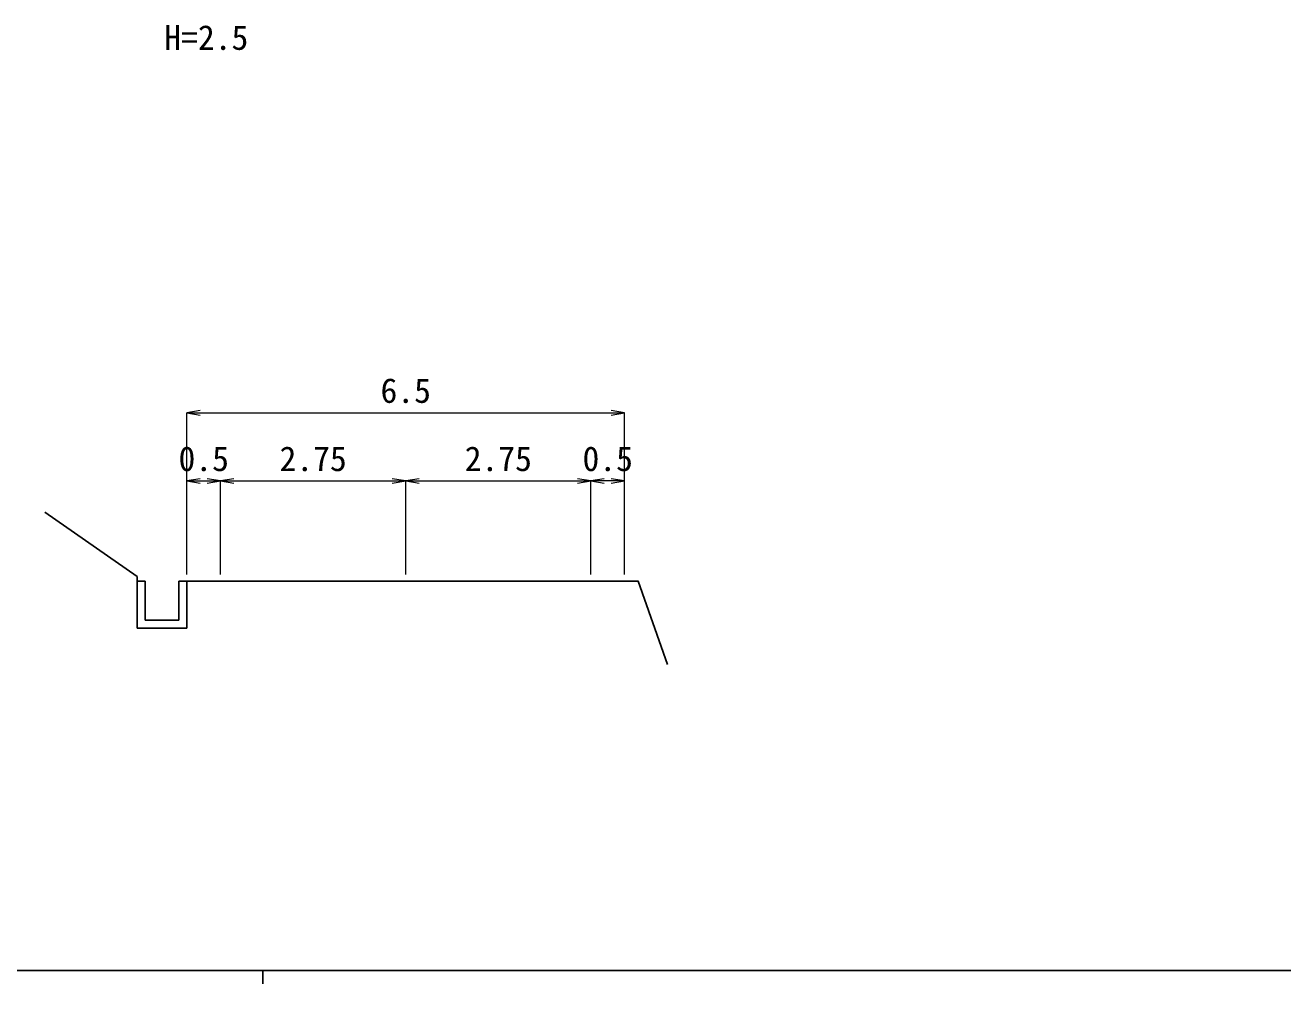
# Model space of a CAD drawing. Units: millimetres at full size, sheet at 1:1000, with parts at other scales. Extents: x 40000 to 680000, y 20000 to 380000.
# Drawn here: x 150359 to 243755, y 204000 to 275187 of the extents above; entities that cross this region are included whole.
import ezdxf
from ezdxf.enums import TextEntityAlignment as Align

# ---------------------------------------------------------------- set-up
doc = ezdxf.new("R2010")
doc.units = ezdxf.units.MM
doc.header["$LTSCALE"] = 1000
for name, color, linetype, lineweight in [('M-BGD', 7, 'Continuous', 25), ('M-STR-HTXT', 7, 'Continuous', 13), ('M-TTL-BAND', 7, 'Continuous', 25)]:
    doc.layers.add(name, color=color, linetype=linetype, lineweight=lineweight)
doc.styles.add('ＭＳ ゴシック', font='')
doc.styles.get('ＭＳ ゴシック').set_extended_font_data('MS Gothic')

# ---------------------------------------------------------------- blocks, each defined once
blk = doc.blocks.new('open_arrow')
at = {"color": 0, "linetype": 'Continuous', "lineweight": -2}
blk.add_lwpolyline([(7.5, 1.25), (0, 0), (7.5, -1.25)], dxfattribs=at)

msp = doc.modelspace()

# ---------------------------------------------------------------- linework, layer by layer
at = {"layer": 'M-BGD'}
for p, q in [((158670, 233899), (158670, 230399)), ((159270, 233899), (158670, 233899)), ((159270, 233899), (159270, 230999)), ((161770, 233899), (161770, 230999)), ((162370, 233899), (161770, 233899)), ((162370, 233899), (162370, 230399)), ((159270, 230999), (161770, 230999)), ((158670, 230399), (162370, 230399))]:
    msp.add_line(p, q, dxfattribs=at)
for points in [[(158670, 233899), (158670, 234239), (151828, 239029)], [(162370, 233899), (164870, 233899), (178620, 233899), (192370, 233899), (194870, 233899), (195883, 233899), (198062, 227715)]]:
    msp.add_lwpolyline(points, dxfattribs=at)
at = {"layer": 'M-STR-HTXT'}
for p, q in [((162370, 234399), (162370, 246405)), ((162370, 246404), (194870, 246404)), ((194870, 234399), (194870, 246405)), ((162370, 241339), (164870, 241339)), ((164870, 234399), (164870, 241340)), ((164870, 241339), (178620, 241339)), ((178620, 234399), (178620, 241340)), ((178620, 241339), (192370, 241339)), ((192370, 234399), (192370, 241340)), ((194870, 241339), (192370, 241339))]:
    msp.add_line(p, q, dxfattribs=at)
at = {"layer": 'M-TTL-BAND'}
for p, q in [((40000, 205000), (579000, 205000)), ((168000, 205000), (168000, 204000))]:
    msp.add_line(p, q, dxfattribs=at)

# ---------------------------------------------------------------- block references
at = {"layer": 'M-STR-HTXT', "xscale": 133, "yscale": 133}
for p in [(162370, 246404), (162370, 241339), (164870, 241339), (178620, 241339), (192370, 241339)]:
    msp.add_blockref('open_arrow', p, dxfattribs=at)
at = {"layer": 'M-STR-HTXT', "xscale": 133, "yscale": 133, "rotation": 180}
for p in [(194870, 246404), (164870, 241339), (178620, 241339), (192370, 241339), (194870, 241339)]:
    msp.add_blockref('open_arrow', p, dxfattribs=at)

# ---------------------------------------------------------------- texts
at = {"layer": 'M-STR-HTXT', "style": 'ＭＳ ゴシック'}
msp.add_text('H=2.5', height=1833, dxfattribs=at).set_placement((166930, 272804), align=Align.BOTTOM_RIGHT)
for s, p in [('6.5', (178620, 246591)), ('0.5', (163620, 241526)), ('2.75', (171745, 241526)), ('2.75', (185495, 241526)), ('0.5', (193620, 241526))]:
    msp.add_text(s, height=1833, dxfattribs=at).set_placement(p, align=Align.BOTTOM_CENTER)

doc.saveas('drawing.dxf')
